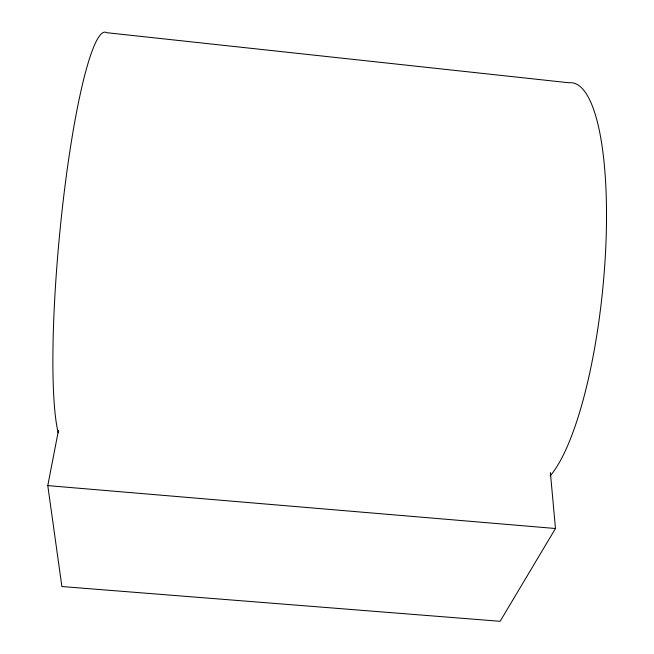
<?xml version="1.0" encoding="UTF-8"?>
<svg xmlns="http://www.w3.org/2000/svg" width="654" height="654" viewBox="0 0 654 654"><rect width="100%" height="100%" fill="white"/><g stroke="black" fill="none" stroke-linecap="round" stroke-linejoin="round"><path stroke-width="0.98" d="M550.382 472.597L555.475 528.506L500.13 621.3L61.885 586.54L47.783 485.611L58.459 430.446M47.783 485.611L555.475 528.506M58.206 432.858A207.841 26.381 -84.6 0 1 63.879 195.088A207.841 26.381 -84.6 0 1 106.823 32.7L568.996 82.764A202.805 51.306 -84.3 0 1 605.694 248.986A202.805 51.306 -84.3 0 1 550.227 475.834"/></g></svg>
